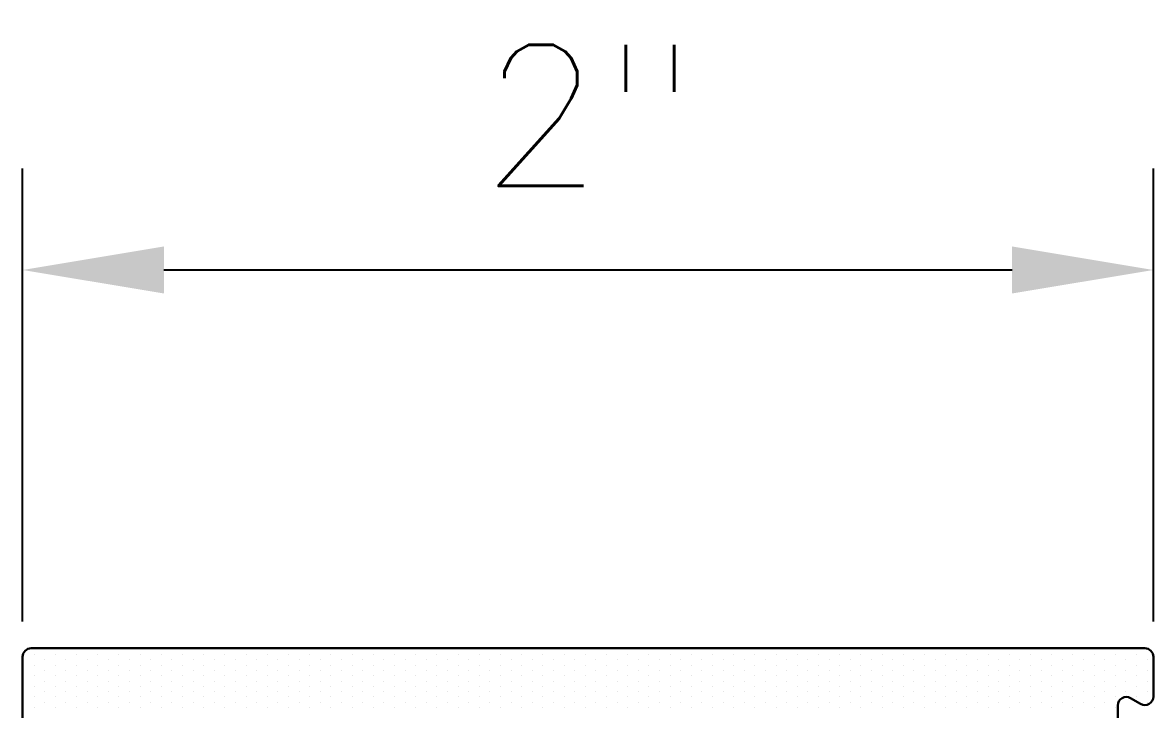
# Model space of a CAD drawing. Header units: inches. Extents: x 3.8 to 36.3, y 0.9 to 43.6.
# Drawn here: x 21.015 to 23.015, y 28.137 to 29.352 of the extents above; entities that cross this region are included whole.
import ezdxf

# ---------------------------------------------------------------- set-up
doc = ezdxf.new("R2010")
doc.units = ezdxf.units.IN
doc.header["$MEASUREMENT"] = 0
for name, color, linetype in [('R-ANNO-DIMS', 3, 'Continuous'), ('R-SWTS-DET1', 1, 'Continuous'), ('R-SWTS-PAT1', 5, 'Continuous')]:
    doc.layers.add(name, color=color, linetype=linetype)
doc.styles.add('SWTSTEXT', font='romans.shx')
doc.dimstyles.new('SWTSARCH', dxfattribs={"dimtxt": 0.25, "dimasz": 0.25, "dimexe": 0.179688, "dimexo": 0.0625, "dimgap": 0.125, "dimtad": 1, "dimtih": 1, "dimtoh": 1, "dimdec": 4, "dimzin": 4, "dimdsep": 46, "dimlunit": 4, "dimtxsty": 'SWTSTEXT', "dimcen": 0.1875, "dimdle": 0.179688, "dimclrd": 256, "dimclre": 256, "dimclrt": 256, "dimadec": 0, "dimazin": 1, "dimtfac": 1, "dimtdec": 4, "dimtofl": 0, "dimtmove": 0, "dimatfit": 3, "dimfxl": 0, "dimfrac": 2, "dimtolj": 1, "dimtzin": 4, "dimlwd": -1, "dimlwe": -1, "dimarcsym": 0})

# ---------------------------------------------------------------- blocks, each defined once
blk = doc.blocks.new('*D5')
at = {"layer": 'Defpoints', "color": 0}
for p in [(23.0148, 28.9143), (21.0149, 28.2297), (23.0148, 28.2297)]:
    blk.add_point(p, dxfattribs=at)
at = {"layer": 'R-ANNO-DIMS'}
for p, q in [((21.0149, 28.2922), (21.0149, 29.094)), ((23.0148, 28.2922), (23.0148, 29.094)), ((21.2649, 28.9143), (22.7648, 28.9143))]:
    blk.add_line(p, q, dxfattribs=at)
for points in [[(21.2649, 28.956), (21.2649, 28.8727), (21.0149, 28.9143)], [(22.7648, 28.956), (22.7648, 28.8727), (23.0148, 28.9143)]]:
    blk.add_solid(points, dxfattribs=at)
at = {"layer": 'R-ANNO-DIMS', "insert": (22.0174, 29.1881), "char_height": 0.25, "attachment_point": 5, "style": 'SWTSTEXT'}
blk.add_mtext('\\A1;2"', dxfattribs=at)

msp = doc.modelspace()

# ---------------------------------------------------------------- linework, layer by layer
at = {"layer": 'R-SWTS-DET1', "lineweight": 30}
for p, q in [((22.99982, 28.24468), (21.02986, 28.24468)), ((21.01486, 28.22968), (21.01486, 26.00968)), ((23.01482, 28.15929), (23.01482, 28.22968)), ((22.95182, 28.07031), (22.95182, 28.1437)), ((22.97432, 28.15669), (22.99232, 28.1463))]:
    msp.add_line(p, q, dxfattribs=at)
for centre, start, end in [((21.02986, 28.22968), 90, 180), ((22.99982, 28.22968), 0, 90), ((22.96682, 28.1437), 60, 180), ((22.99982, 28.15929), 240, 0)]:
    msp.add_arc(centre, 0.015, start, end, dxfattribs=at)
at = {"layer": 'R-SWTS-PAT1'}
for p, q in [((21.05383, 28.24294), (21.05383, 28.24294)), ((21.09133, 28.24294), (21.09133, 28.24294)), ((21.12883, 28.24294), (21.12883, 28.24294)), ((21.16633, 28.24294), (21.16633, 28.24294)), ((21.20383, 28.24294), (21.20383, 28.24294)), ((21.24133, 28.24294), (21.24133, 28.24294)), ((21.27883, 28.24294), (21.27883, 28.24294)), ((21.31633, 28.24294), (21.31633, 28.24294)), ((21.35383, 28.24294), (21.35383, 28.24294)), ((21.39133, 28.24294), (21.39133, 28.24294)), ((21.42883, 28.24294), (21.42883, 28.24294)), ((21.46633, 28.24294), (21.46633, 28.24294)), ((21.50383, 28.24294), (21.50383, 28.24294)), ((21.54133, 28.24294), (21.54133, 28.24294)), ((21.57883, 28.24294), (21.57883, 28.24294)), ((21.61633, 28.24294), (21.61633, 28.24294)), ((21.65383, 28.24294), (21.65383, 28.24294)), ((21.69133, 28.24294), (21.69133, 28.24294)), ((21.72883, 28.24294), (21.72883, 28.24294)), ((21.76633, 28.24294), (21.76633, 28.24294)), ((21.80383, 28.24294), (21.80383, 28.24294)), ((21.84133, 28.24294), (21.84133, 28.24294)), ((21.87883, 28.24294), (21.87883, 28.24294)), ((21.91633, 28.24294), (21.91633, 28.24294)), ((21.95383, 28.24294), (21.95383, 28.24294)), ((21.99133, 28.24294), (21.99133, 28.24294)), ((22.02883, 28.24294), (22.02883, 28.24294)), ((22.06633, 28.24294), (22.06633, 28.24294)), ((22.10383, 28.24294), (22.10383, 28.24294)), ((22.14133, 28.24294), (22.14133, 28.24294)), ((22.17883, 28.24294), (22.17883, 28.24294)), ((22.21633, 28.24294), (22.21633, 28.24294)), ((22.25383, 28.24294), (22.25383, 28.24294)), ((22.29133, 28.24294), (22.29133, 28.24294)), ((22.32883, 28.24294), (22.32883, 28.24294)), ((22.36633, 28.24294), (22.36633, 28.24294)), ((22.40383, 28.24294), (22.40383, 28.24294)), ((22.44133, 28.24294), (22.44133, 28.24294)), ((22.47883, 28.24294), (22.47883, 28.24294)), ((22.51633, 28.24294), (22.51633, 28.24294)), ((22.55383, 28.24294), (22.55383, 28.24294)), ((22.59133, 28.24294), (22.59133, 28.24294)), ((22.62883, 28.24294), (22.62883, 28.24294)), ((22.66633, 28.24294), (22.66633, 28.24294)), ((22.70383, 28.24294), (22.70383, 28.24294)), ((22.74133, 28.24294), (22.74133, 28.24294)), ((22.77883, 28.24294), (22.77883, 28.24294)), ((22.81633, 28.24294), (22.81633, 28.24294)), ((22.85383, 28.24294), (22.85383, 28.24294)), ((22.89133, 28.24294), (22.89133, 28.24294)), ((22.92883, 28.24294), (22.92883, 28.24294)), ((22.96633, 28.24294), (22.96633, 28.24294)), ((23.00383, 28.24294), (23.00383, 28.24294)), ((21.01633, 28.22419), (21.01633, 28.22419)), ((21.03508, 28.23356), (21.03508, 28.23356)), ((21.05383, 28.22419), (21.05383, 28.22419)), ((21.07258, 28.23356), (21.07258, 28.23356)), ((21.09133, 28.22419), (21.09133, 28.22419)), ((21.11008, 28.23356), (21.11008, 28.23356)), ((21.12883, 28.22419), (21.12883, 28.22419)), ((21.14758, 28.23356), (21.14758, 28.23356)), ((21.16633, 28.22419), (21.16633, 28.22419)), ((21.18508, 28.23356), (21.18508, 28.23356)), ((21.20383, 28.22419), (21.20383, 28.22419)), ((21.22258, 28.23356), (21.22258, 28.23356)), ((21.24133, 28.22419), (21.24133, 28.22419)), ((21.26008, 28.23356), (21.26008, 28.23356)), ((21.27883, 28.22419), (21.27883, 28.22419)), ((21.29758, 28.23356), (21.29758, 28.23356)), ((21.31633, 28.22419), (21.31633, 28.22419)), ((21.33508, 28.23356), (21.33508, 28.23356)), ((21.35383, 28.22419), (21.35383, 28.22419)), ((21.37258, 28.23356), (21.37258, 28.23356)), ((21.39133, 28.22419), (21.39133, 28.22419)), ((21.41008, 28.23356), (21.41008, 28.23356)), ((21.42883, 28.22419), (21.42883, 28.22419)), ((21.44758, 28.23356), (21.44758, 28.23356)), ((21.46633, 28.22419), (21.46633, 28.22419)), ((21.48508, 28.23356), (21.48508, 28.23356)), ((21.50383, 28.22419), (21.50383, 28.22419)), ((21.52258, 28.23356), (21.52258, 28.23356)), ((21.54133, 28.22419), (21.54133, 28.22419)), ((21.56008, 28.23356), (21.56008, 28.23356)), ((21.57883, 28.22419), (21.57883, 28.22419)), ((21.59758, 28.23356), (21.59758, 28.23356)), ((21.61633, 28.22419), (21.61633, 28.22419)), ((21.63508, 28.23356), (21.63508, 28.23356)), ((21.65383, 28.22419), (21.65383, 28.22419)), ((21.67258, 28.23356), (21.67258, 28.23356)), ((21.69133, 28.22419), (21.69133, 28.22419)), ((21.71008, 28.23356), (21.71008, 28.23356)), ((21.72883, 28.22419), (21.72883, 28.22419)), ((21.74758, 28.23356), (21.74758, 28.23356)), ((21.76633, 28.22419), (21.76633, 28.22419)), ((21.78508, 28.23356), (21.78508, 28.23356)), ((21.80383, 28.22419), (21.80383, 28.22419)), ((21.82258, 28.23356), (21.82258, 28.23356)), ((21.84133, 28.22419), (21.84133, 28.22419)), ((21.86008, 28.23356), (21.86008, 28.23356)), ((21.87883, 28.22419), (21.87883, 28.22419)), ((21.89758, 28.23356), (21.89758, 28.23356)), ((21.91633, 28.22419), (21.91633, 28.22419)), ((21.93508, 28.23356), (21.93508, 28.23356)), ((21.95383, 28.22419), (21.95383, 28.22419)), ((21.97258, 28.23356), (21.97258, 28.23356)), ((21.99133, 28.22419), (21.99133, 28.22419)), ((22.01008, 28.23356), (22.01008, 28.23356)), ((22.02883, 28.22419), (22.02883, 28.22419)), ((22.04758, 28.23356), (22.04758, 28.23356)), ((22.06633, 28.22419), (22.06633, 28.22419)), ((22.08508, 28.23356), (22.08508, 28.23356)), ((22.10383, 28.22419), (22.10383, 28.22419)), ((22.12258, 28.23356), (22.12258, 28.23356)), ((22.14133, 28.22419), (22.14133, 28.22419)), ((22.16008, 28.23356), (22.16008, 28.23356)), ((22.17883, 28.22419), (22.17883, 28.22419)), ((22.19758, 28.23356), (22.19758, 28.23356)), ((22.21633, 28.22419), (22.21633, 28.22419)), ((22.23508, 28.23356), (22.23508, 28.23356)), ((22.25383, 28.22419), (22.25383, 28.22419)), ((22.27258, 28.23356), (22.27258, 28.23356)), ((22.29133, 28.22419), (22.29133, 28.22419)), ((22.31008, 28.23356), (22.31008, 28.23356)), ((22.32883, 28.22419), (22.32883, 28.22419)), ((22.34758, 28.23356), (22.34758, 28.23356)), ((22.36633, 28.22419), (22.36633, 28.22419)), ((22.38508, 28.23356), (22.38508, 28.23356)), ((22.40383, 28.22419), (22.40383, 28.22419)), ((22.42258, 28.23356), (22.42258, 28.23356)), ((22.44133, 28.22419), (22.44133, 28.22419)), ((22.46008, 28.23356), (22.46008, 28.23356)), ((22.47883, 28.22419), (22.47883, 28.22419)), ((22.49758, 28.23356), (22.49758, 28.23356)), ((22.51633, 28.22419), (22.51633, 28.22419)), ((22.53508, 28.23356), (22.53508, 28.23356)), ((22.55383, 28.22419), (22.55383, 28.22419)), ((22.57258, 28.23356), (22.57258, 28.23356)), ((22.59133, 28.22419), (22.59133, 28.22419)), ((22.61008, 28.23356), (22.61008, 28.23356)), ((22.62883, 28.22419), (22.62883, 28.22419)), ((22.64758, 28.23356), (22.64758, 28.23356)), ((22.66633, 28.22419), (22.66633, 28.22419)), ((22.68508, 28.23356), (22.68508, 28.23356)), ((22.70383, 28.22419), (22.70383, 28.22419)), ((22.72258, 28.23356), (22.72258, 28.23356)), ((22.74133, 28.22419), (22.74133, 28.22419)), ((22.76008, 28.23356), (22.76008, 28.23356)), ((22.77883, 28.22419), (22.77883, 28.22419)), ((22.79758, 28.23356), (22.79758, 28.23356)), ((22.81633, 28.22419), (22.81633, 28.22419)), ((22.83508, 28.23356), (22.83508, 28.23356)), ((22.85383, 28.22419), (22.85383, 28.22419)), ((22.87258, 28.23356), (22.87258, 28.23356)), ((22.89133, 28.22419), (22.89133, 28.22419)), ((22.91008, 28.23356), (22.91008, 28.23356)), ((22.92883, 28.22419), (22.92883, 28.22419)), ((22.94758, 28.23356), (22.94758, 28.23356)), ((22.96633, 28.22419), (22.96633, 28.22419)), ((22.98508, 28.23356), (22.98508, 28.23356)), ((23.00383, 28.22419), (23.00383, 28.22419)), ((21.01633, 28.20544), (21.01633, 28.20544)), ((21.03508, 28.21481), (21.03508, 28.21481)), ((21.05383, 28.20544), (21.05383, 28.20544)), ((21.07258, 28.21481), (21.07258, 28.21481)), ((21.09133, 28.20544), (21.09133, 28.20544)), ((21.11008, 28.21481), (21.11008, 28.21481)), ((21.12883, 28.20544), (21.12883, 28.20544)), ((21.14758, 28.21481), (21.14758, 28.21481)), ((21.16633, 28.20544), (21.16633, 28.20544)), ((21.18508, 28.21481), (21.18508, 28.21481)), ((21.20383, 28.20544), (21.20383, 28.20544)), ((21.22258, 28.21481), (21.22258, 28.21481)), ((21.24133, 28.20544), (21.24133, 28.20544)), ((21.26008, 28.21481), (21.26008, 28.21481)), ((21.27883, 28.20544), (21.27883, 28.20544)), ((21.29758, 28.21481), (21.29758, 28.21481)), ((21.31633, 28.20544), (21.31633, 28.20544)), ((21.33508, 28.21481), (21.33508, 28.21481)), ((21.35383, 28.20544), (21.35383, 28.20544)), ((21.37258, 28.21481), (21.37258, 28.21481)), ((21.39133, 28.20544), (21.39133, 28.20544)), ((21.41008, 28.21481), (21.41008, 28.21481)), ((21.42883, 28.20544), (21.42883, 28.20544)), ((21.44758, 28.21481), (21.44758, 28.21481)), ((21.46633, 28.20544), (21.46633, 28.20544)), ((21.48508, 28.21481), (21.48508, 28.21481)), ((21.50383, 28.20544), (21.50383, 28.20544)), ((21.52258, 28.21481), (21.52258, 28.21481)), ((21.54133, 28.20544), (21.54133, 28.20544)), ((21.56008, 28.21481), (21.56008, 28.21481)), ((21.57883, 28.20544), (21.57883, 28.20544)), ((21.59758, 28.21481), (21.59758, 28.21481)), ((21.61633, 28.20544), (21.61633, 28.20544)), ((21.63508, 28.21481), (21.63508, 28.21481)), ((21.65383, 28.20544), (21.65383, 28.20544)), ((21.67258, 28.21481), (21.67258, 28.21481)), ((21.69133, 28.20544), (21.69133, 28.20544)), ((21.71008, 28.21481), (21.71008, 28.21481)), ((21.72883, 28.20544), (21.72883, 28.20544)), ((21.74758, 28.21481), (21.74758, 28.21481)), ((21.76633, 28.20544), (21.76633, 28.20544)), ((21.78508, 28.21481), (21.78508, 28.21481)), ((21.80383, 28.20544), (21.80383, 28.20544)), ((21.82258, 28.21481), (21.82258, 28.21481)), ((21.84133, 28.20544), (21.84133, 28.20544)), ((21.86008, 28.21481), (21.86008, 28.21481)), ((21.87883, 28.20544), (21.87883, 28.20544)), ((21.89758, 28.21481), (21.89758, 28.21481)), ((21.91633, 28.20544), (21.91633, 28.20544)), ((21.93508, 28.21481), (21.93508, 28.21481)), ((21.95383, 28.20544), (21.95383, 28.20544)), ((21.97258, 28.21481), (21.97258, 28.21481)), ((21.99133, 28.20544), (21.99133, 28.20544)), ((22.01008, 28.21481), (22.01008, 28.21481)), ((22.02883, 28.20544), (22.02883, 28.20544)), ((22.04758, 28.21481), (22.04758, 28.21481)), ((22.06633, 28.20544), (22.06633, 28.20544)), ((22.08508, 28.21481), (22.08508, 28.21481)), ((22.10383, 28.20544), (22.10383, 28.20544)), ((22.12258, 28.21481), (22.12258, 28.21481)), ((22.14133, 28.20544), (22.14133, 28.20544)), ((22.16008, 28.21481), (22.16008, 28.21481)), ((22.17883, 28.20544), (22.17883, 28.20544)), ((22.19758, 28.21481), (22.19758, 28.21481)), ((22.21633, 28.20544), (22.21633, 28.20544)), ((22.23508, 28.21481), (22.23508, 28.21481)), ((22.25383, 28.20544), (22.25383, 28.20544)), ((22.27258, 28.21481), (22.27258, 28.21481)), ((22.29133, 28.20544), (22.29133, 28.20544)), ((22.31008, 28.21481), (22.31008, 28.21481)), ((22.32883, 28.20544), (22.32883, 28.20544)), ((22.34758, 28.21481), (22.34758, 28.21481)), ((22.36633, 28.20544), (22.36633, 28.20544)), ((22.38508, 28.21481), (22.38508, 28.21481)), ((22.40383, 28.20544), (22.40383, 28.20544)), ((22.42258, 28.21481), (22.42258, 28.21481)), ((22.44133, 28.20544), (22.44133, 28.20544)), ((22.46008, 28.21481), (22.46008, 28.21481)), ((22.47883, 28.20544), (22.47883, 28.20544)), ((22.49758, 28.21481), (22.49758, 28.21481)), ((22.51633, 28.20544), (22.51633, 28.20544)), ((22.53508, 28.21481), (22.53508, 28.21481)), ((22.55383, 28.20544), (22.55383, 28.20544)), ((22.57258, 28.21481), (22.57258, 28.21481)), ((22.59133, 28.20544), (22.59133, 28.20544)), ((22.61008, 28.21481), (22.61008, 28.21481)), ((22.62883, 28.20544), (22.62883, 28.20544)), ((22.64758, 28.21481), (22.64758, 28.21481)), ((22.66633, 28.20544), (22.66633, 28.20544)), ((22.68508, 28.21481), (22.68508, 28.21481)), ((22.70383, 28.20544), (22.70383, 28.20544)), ((22.72258, 28.21481), (22.72258, 28.21481)), ((22.74133, 28.20544), (22.74133, 28.20544)), ((22.76008, 28.21481), (22.76008, 28.21481)), ((22.77883, 28.20544), (22.77883, 28.20544)), ((22.79758, 28.21481), (22.79758, 28.21481)), ((22.81633, 28.20544), (22.81633, 28.20544)), ((22.83508, 28.21481), (22.83508, 28.21481)), ((22.85383, 28.20544), (22.85383, 28.20544)), ((22.87258, 28.21481), (22.87258, 28.21481)), ((22.89133, 28.20544), (22.89133, 28.20544)), ((22.91008, 28.21481), (22.91008, 28.21481)), ((22.92883, 28.20544), (22.92883, 28.20544)), ((22.94758, 28.21481), (22.94758, 28.21481)), ((22.96633, 28.20544), (22.96633, 28.20544)), ((22.98508, 28.21481), (22.98508, 28.21481)), ((23.00383, 28.20544), (23.00383, 28.20544)), ((21.01633, 28.18669), (21.01633, 28.18669)), ((21.03508, 28.19606), (21.03508, 28.19606)), ((21.05383, 28.18669), (21.05383, 28.18669)), ((21.07258, 28.19606), (21.07258, 28.19606)), ((21.09133, 28.18669), (21.09133, 28.18669)), ((21.11008, 28.19606), (21.11008, 28.19606)), ((21.12883, 28.18669), (21.12883, 28.18669)), ((21.14758, 28.19606), (21.14758, 28.19606)), ((21.16633, 28.18669), (21.16633, 28.18669)), ((21.18508, 28.19606), (21.18508, 28.19606)), ((21.20383, 28.18669), (21.20383, 28.18669)), ((21.22258, 28.19606), (21.22258, 28.19606)), ((21.24133, 28.18669), (21.24133, 28.18669)), ((21.26008, 28.19606), (21.26008, 28.19606)), ((21.27883, 28.18669), (21.27883, 28.18669)), ((21.29758, 28.19606), (21.29758, 28.19606)), ((21.31633, 28.18669), (21.31633, 28.18669)), ((21.33508, 28.19606), (21.33508, 28.19606)), ((21.35383, 28.18669), (21.35383, 28.18669)), ((21.37258, 28.19606), (21.37258, 28.19606)), ((21.39133, 28.18669), (21.39133, 28.18669)), ((21.41008, 28.19606), (21.41008, 28.19606)), ((21.42883, 28.18669), (21.42883, 28.18669)), ((21.44758, 28.19606), (21.44758, 28.19606)), ((21.46633, 28.18669), (21.46633, 28.18669)), ((21.48508, 28.19606), (21.48508, 28.19606)), ((21.50383, 28.18669), (21.50383, 28.18669)), ((21.52258, 28.19606), (21.52258, 28.19606)), ((21.54133, 28.18669), (21.54133, 28.18669)), ((21.56008, 28.19606), (21.56008, 28.19606)), ((21.57883, 28.18669), (21.57883, 28.18669)), ((21.59758, 28.19606), (21.59758, 28.19606)), ((21.61633, 28.18669), (21.61633, 28.18669)), ((21.63508, 28.19606), (21.63508, 28.19606)), ((21.65383, 28.18669), (21.65383, 28.18669)), ((21.67258, 28.19606), (21.67258, 28.19606)), ((21.69133, 28.18669), (21.69133, 28.18669)), ((21.71008, 28.19606), (21.71008, 28.19606)), ((21.72883, 28.18669), (21.72883, 28.18669)), ((21.74758, 28.19606), (21.74758, 28.19606)), ((21.76633, 28.18669), (21.76633, 28.18669)), ((21.78508, 28.19606), (21.78508, 28.19606)), ((21.80383, 28.18669), (21.80383, 28.18669)), ((21.82258, 28.19606), (21.82258, 28.19606)), ((21.84133, 28.18669), (21.84133, 28.18669)), ((21.86008, 28.19606), (21.86008, 28.19606)), ((21.87883, 28.18669), (21.87883, 28.18669)), ((21.89758, 28.19606), (21.89758, 28.19606)), ((21.91633, 28.18669), (21.91633, 28.18669)), ((21.93508, 28.19606), (21.93508, 28.19606)), ((21.95383, 28.18669), (21.95383, 28.18669)), ((21.97258, 28.19606), (21.97258, 28.19606)), ((21.99133, 28.18669), (21.99133, 28.18669)), ((22.01008, 28.19606), (22.01008, 28.19606)), ((22.02883, 28.18669), (22.02883, 28.18669)), ((22.04758, 28.19606), (22.04758, 28.19606)), ((22.06633, 28.18669), (22.06633, 28.18669)), ((22.08508, 28.19606), (22.08508, 28.19606)), ((22.10383, 28.18669), (22.10383, 28.18669)), ((22.12258, 28.19606), (22.12258, 28.19606)), ((22.14133, 28.18669), (22.14133, 28.18669)), ((22.16008, 28.19606), (22.16008, 28.19606)), ((22.17883, 28.18669), (22.17883, 28.18669)), ((22.19758, 28.19606), (22.19758, 28.19606)), ((22.21633, 28.18669), (22.21633, 28.18669)), ((22.23508, 28.19606), (22.23508, 28.19606)), ((22.25383, 28.18669), (22.25383, 28.18669)), ((22.27258, 28.19606), (22.27258, 28.19606)), ((22.29133, 28.18669), (22.29133, 28.18669)), ((22.31008, 28.19606), (22.31008, 28.19606)), ((22.32883, 28.18669), (22.32883, 28.18669)), ((22.34758, 28.19606), (22.34758, 28.19606)), ((22.36633, 28.18669), (22.36633, 28.18669)), ((22.38508, 28.19606), (22.38508, 28.19606)), ((22.40383, 28.18669), (22.40383, 28.18669)), ((22.42258, 28.19606), (22.42258, 28.19606)), ((22.44133, 28.18669), (22.44133, 28.18669)), ((22.46008, 28.19606), (22.46008, 28.19606)), ((22.47883, 28.18669), (22.47883, 28.18669)), ((22.49758, 28.19606), (22.49758, 28.19606)), ((22.51633, 28.18669), (22.51633, 28.18669)), ((22.53508, 28.19606), (22.53508, 28.19606)), ((22.55383, 28.18669), (22.55383, 28.18669)), ((22.57258, 28.19606), (22.57258, 28.19606)), ((22.59133, 28.18669), (22.59133, 28.18669)), ((22.61008, 28.19606), (22.61008, 28.19606)), ((22.62883, 28.18669), (22.62883, 28.18669)), ((22.64758, 28.19606), (22.64758, 28.19606)), ((22.66633, 28.18669), (22.66633, 28.18669)), ((22.68508, 28.19606), (22.68508, 28.19606)), ((22.70383, 28.18669), (22.70383, 28.18669)), ((22.72258, 28.19606), (22.72258, 28.19606)), ((22.74133, 28.18669), (22.74133, 28.18669)), ((22.76008, 28.19606), (22.76008, 28.19606)), ((22.77883, 28.18669), (22.77883, 28.18669)), ((22.79758, 28.19606), (22.79758, 28.19606)), ((22.81633, 28.18669), (22.81633, 28.18669)), ((22.83508, 28.19606), (22.83508, 28.19606)), ((22.85383, 28.18669), (22.85383, 28.18669)), ((22.87258, 28.19606), (22.87258, 28.19606)), ((22.89133, 28.18669), (22.89133, 28.18669)), ((22.91008, 28.19606), (22.91008, 28.19606)), ((22.92883, 28.18669), (22.92883, 28.18669)), ((22.94758, 28.19606), (22.94758, 28.19606)), ((22.96633, 28.18669), (22.96633, 28.18669)), ((22.98508, 28.19606), (22.98508, 28.19606)), ((23.00383, 28.18669), (23.00383, 28.18669)), ((21.01633, 28.16794), (21.01633, 28.16794)), ((21.03508, 28.17731), (21.03508, 28.17731)), ((21.05383, 28.16794), (21.05383, 28.16794)), ((21.07258, 28.17731), (21.07258, 28.17731)), ((21.09133, 28.16794), (21.09133, 28.16794)), ((21.11008, 28.17731), (21.11008, 28.17731)), ((21.12883, 28.16794), (21.12883, 28.16794)), ((21.14758, 28.17731), (21.14758, 28.17731)), ((21.16633, 28.16794), (21.16633, 28.16794)), ((21.18508, 28.17731), (21.18508, 28.17731)), ((21.20383, 28.16794), (21.20383, 28.16794)), ((21.22258, 28.17731), (21.22258, 28.17731)), ((21.24133, 28.16794), (21.24133, 28.16794)), ((21.26008, 28.17731), (21.26008, 28.17731)), ((21.27883, 28.16794), (21.27883, 28.16794)), ((21.29758, 28.17731), (21.29758, 28.17731)), ((21.31633, 28.16794), (21.31633, 28.16794)), ((21.33508, 28.17731), (21.33508, 28.17731)), ((21.35383, 28.16794), (21.35383, 28.16794)), ((21.37258, 28.17731), (21.37258, 28.17731)), ((21.39133, 28.16794), (21.39133, 28.16794)), ((21.41008, 28.17731), (21.41008, 28.17731)), ((21.42883, 28.16794), (21.42883, 28.16794)), ((21.44758, 28.17731), (21.44758, 28.17731)), ((21.46633, 28.16794), (21.46633, 28.16794)), ((21.48508, 28.17731), (21.48508, 28.17731)), ((21.50383, 28.16794), (21.50383, 28.16794)), ((21.52258, 28.17731), (21.52258, 28.17731)), ((21.54133, 28.16794), (21.54133, 28.16794)), ((21.56008, 28.17731), (21.56008, 28.17731)), ((21.57883, 28.16794), (21.57883, 28.16794)), ((21.59758, 28.17731), (21.59758, 28.17731)), ((21.61633, 28.16794), (21.61633, 28.16794)), ((21.63508, 28.17731), (21.63508, 28.17731)), ((21.65383, 28.16794), (21.65383, 28.16794)), ((21.67258, 28.17731), (21.67258, 28.17731)), ((21.69133, 28.16794), (21.69133, 28.16794)), ((21.71008, 28.17731), (21.71008, 28.17731)), ((21.72883, 28.16794), (21.72883, 28.16794)), ((21.74758, 28.17731), (21.74758, 28.17731)), ((21.76633, 28.16794), (21.76633, 28.16794)), ((21.78508, 28.17731), (21.78508, 28.17731)), ((21.80383, 28.16794), (21.80383, 28.16794)), ((21.82258, 28.17731), (21.82258, 28.17731)), ((21.84133, 28.16794), (21.84133, 28.16794)), ((21.86008, 28.17731), (21.86008, 28.17731)), ((21.87883, 28.16794), (21.87883, 28.16794)), ((21.89758, 28.17731), (21.89758, 28.17731)), ((21.91633, 28.16794), (21.91633, 28.16794)), ((21.93508, 28.17731), (21.93508, 28.17731)), ((21.95383, 28.16794), (21.95383, 28.16794)), ((21.97258, 28.17731), (21.97258, 28.17731)), ((21.99133, 28.16794), (21.99133, 28.16794)), ((22.01008, 28.17731), (22.01008, 28.17731)), ((22.02883, 28.16794), (22.02883, 28.16794)), ((22.04758, 28.17731), (22.04758, 28.17731)), ((22.06633, 28.16794), (22.06633, 28.16794)), ((22.08508, 28.17731), (22.08508, 28.17731)), ((22.10383, 28.16794), (22.10383, 28.16794)), ((22.12258, 28.17731), (22.12258, 28.17731)), ((22.14133, 28.16794), (22.14133, 28.16794)), ((22.16008, 28.17731), (22.16008, 28.17731)), ((22.17883, 28.16794), (22.17883, 28.16794)), ((22.19758, 28.17731), (22.19758, 28.17731)), ((22.21633, 28.16794), (22.21633, 28.16794)), ((22.23508, 28.17731), (22.23508, 28.17731)), ((22.25383, 28.16794), (22.25383, 28.16794)), ((22.27258, 28.17731), (22.27258, 28.17731)), ((22.29133, 28.16794), (22.29133, 28.16794)), ((22.31008, 28.17731), (22.31008, 28.17731)), ((22.32883, 28.16794), (22.32883, 28.16794)), ((22.34758, 28.17731), (22.34758, 28.17731)), ((22.36633, 28.16794), (22.36633, 28.16794)), ((22.38508, 28.17731), (22.38508, 28.17731)), ((22.40383, 28.16794), (22.40383, 28.16794)), ((22.42258, 28.17731), (22.42258, 28.17731)), ((22.44133, 28.16794), (22.44133, 28.16794)), ((22.46008, 28.17731), (22.46008, 28.17731)), ((22.47883, 28.16794), (22.47883, 28.16794)), ((22.49758, 28.17731), (22.49758, 28.17731)), ((22.51633, 28.16794), (22.51633, 28.16794)), ((22.53508, 28.17731), (22.53508, 28.17731)), ((22.55383, 28.16794), (22.55383, 28.16794)), ((22.57258, 28.17731), (22.57258, 28.17731)), ((22.59133, 28.16794), (22.59133, 28.16794)), ((22.61008, 28.17731), (22.61008, 28.17731)), ((22.62883, 28.16794), (22.62883, 28.16794)), ((22.64758, 28.17731), (22.64758, 28.17731)), ((22.66633, 28.16794), (22.66633, 28.16794)), ((22.68508, 28.17731), (22.68508, 28.17731)), ((22.70383, 28.16794), (22.70383, 28.16794)), ((22.72258, 28.17731), (22.72258, 28.17731)), ((22.74133, 28.16794), (22.74133, 28.16794)), ((22.76008, 28.17731), (22.76008, 28.17731)), ((22.77883, 28.16794), (22.77883, 28.16794)), ((22.79758, 28.17731), (22.79758, 28.17731)), ((22.81633, 28.16794), (22.81633, 28.16794)), ((22.83508, 28.17731), (22.83508, 28.17731)), ((22.85383, 28.16794), (22.85383, 28.16794)), ((22.87258, 28.17731), (22.87258, 28.17731)), ((22.89133, 28.16794), (22.89133, 28.16794)), ((22.91008, 28.17731), (22.91008, 28.17731)), ((22.92883, 28.16794), (22.92883, 28.16794)), ((22.94758, 28.17731), (22.94758, 28.17731)), ((22.96633, 28.16794), (22.96633, 28.16794)), ((22.98508, 28.17731), (22.98508, 28.17731)), ((23.00383, 28.16794), (23.00383, 28.16794)), ((21.01633, 28.14919), (21.01633, 28.14919)), ((21.03508, 28.15856), (21.03508, 28.15856)), ((21.03508, 28.13981), (21.03508, 28.13981)), ((21.05383, 28.14919), (21.05383, 28.14919)), ((21.07258, 28.15856), (21.07258, 28.15856)), ((21.07258, 28.13981), (21.07258, 28.13981)), ((21.09133, 28.14919), (21.09133, 28.14919)), ((21.11008, 28.15856), (21.11008, 28.15856)), ((21.11008, 28.13981), (21.11008, 28.13981)), ((21.12883, 28.14919), (21.12883, 28.14919)), ((21.14758, 28.15856), (21.14758, 28.15856)), ((21.14758, 28.13981), (21.14758, 28.13981)), ((21.16633, 28.14919), (21.16633, 28.14919)), ((21.18508, 28.15856), (21.18508, 28.15856)), ((21.18508, 28.13981), (21.18508, 28.13981)), ((21.20383, 28.14919), (21.20383, 28.14919)), ((21.22258, 28.15856), (21.22258, 28.15856)), ((21.22258, 28.13981), (21.22258, 28.13981)), ((21.24133, 28.14919), (21.24133, 28.14919)), ((21.26008, 28.15856), (21.26008, 28.15856)), ((21.26008, 28.13981), (21.26008, 28.13981)), ((21.27883, 28.14919), (21.27883, 28.14919)), ((21.29758, 28.15856), (21.29758, 28.15856)), ((21.29758, 28.13981), (21.29758, 28.13981)), ((21.31633, 28.14919), (21.31633, 28.14919)), ((21.33508, 28.15856), (21.33508, 28.15856)), ((21.33508, 28.13981), (21.33508, 28.13981)), ((21.35383, 28.14919), (21.35383, 28.14919)), ((21.37258, 28.15856), (21.37258, 28.15856)), ((21.37258, 28.13981), (21.37258, 28.13981)), ((21.39133, 28.14919), (21.39133, 28.14919)), ((21.41008, 28.15856), (21.41008, 28.15856)), ((21.41008, 28.13981), (21.41008, 28.13981)), ((21.42883, 28.14919), (21.42883, 28.14919)), ((21.44758, 28.15856), (21.44758, 28.15856)), ((21.44758, 28.13981), (21.44758, 28.13981)), ((21.46633, 28.14919), (21.46633, 28.14919)), ((21.48508, 28.15856), (21.48508, 28.15856)), ((21.48508, 28.13981), (21.48508, 28.13981)), ((21.50383, 28.14919), (21.50383, 28.14919)), ((21.52258, 28.15856), (21.52258, 28.15856)), ((21.52258, 28.13981), (21.52258, 28.13981)), ((21.54133, 28.14919), (21.54133, 28.14919)), ((21.56008, 28.15856), (21.56008, 28.15856)), ((21.56008, 28.13981), (21.56008, 28.13981)), ((21.57883, 28.14919), (21.57883, 28.14919)), ((21.59758, 28.15856), (21.59758, 28.15856)), ((21.59758, 28.13981), (21.59758, 28.13981)), ((21.61633, 28.14919), (21.61633, 28.14919)), ((21.63508, 28.15856), (21.63508, 28.15856)), ((21.63508, 28.13981), (21.63508, 28.13981)), ((21.65383, 28.14919), (21.65383, 28.14919)), ((21.67258, 28.15856), (21.67258, 28.15856)), ((21.67258, 28.13981), (21.67258, 28.13981)), ((21.69133, 28.14919), (21.69133, 28.14919)), ((21.71008, 28.15856), (21.71008, 28.15856)), ((21.71008, 28.13981), (21.71008, 28.13981)), ((21.72883, 28.14919), (21.72883, 28.14919)), ((21.74758, 28.15856), (21.74758, 28.15856)), ((21.74758, 28.13981), (21.74758, 28.13981)), ((21.76633, 28.14919), (21.76633, 28.14919)), ((21.78508, 28.15856), (21.78508, 28.15856)), ((21.78508, 28.13981), (21.78508, 28.13981)), ((21.80383, 28.14919), (21.80383, 28.14919)), ((21.82258, 28.15856), (21.82258, 28.15856)), ((21.82258, 28.13981), (21.82258, 28.13981)), ((21.84133, 28.14919), (21.84133, 28.14919)), ((21.86008, 28.15856), (21.86008, 28.15856)), ((21.86008, 28.13981), (21.86008, 28.13981)), ((21.87883, 28.14919), (21.87883, 28.14919)), ((21.89758, 28.15856), (21.89758, 28.15856)), ((21.89758, 28.13981), (21.89758, 28.13981)), ((21.91633, 28.14919), (21.91633, 28.14919)), ((21.93508, 28.15856), (21.93508, 28.15856)), ((21.93508, 28.13981), (21.93508, 28.13981)), ((21.95383, 28.14919), (21.95383, 28.14919)), ((21.97258, 28.15856), (21.97258, 28.15856)), ((21.97258, 28.13981), (21.97258, 28.13981)), ((21.99133, 28.14919), (21.99133, 28.14919)), ((22.01008, 28.15856), (22.01008, 28.15856)), ((22.01008, 28.13981), (22.01008, 28.13981)), ((22.02883, 28.14919), (22.02883, 28.14919)), ((22.04758, 28.15856), (22.04758, 28.15856)), ((22.04758, 28.13981), (22.04758, 28.13981)), ((22.06633, 28.14919), (22.06633, 28.14919)), ((22.08508, 28.15856), (22.08508, 28.15856)), ((22.08508, 28.13981), (22.08508, 28.13981)), ((22.10383, 28.14919), (22.10383, 28.14919)), ((22.12258, 28.15856), (22.12258, 28.15856)), ((22.12258, 28.13981), (22.12258, 28.13981)), ((22.14133, 28.14919), (22.14133, 28.14919)), ((22.16008, 28.15856), (22.16008, 28.15856)), ((22.16008, 28.13981), (22.16008, 28.13981)), ((22.17883, 28.14919), (22.17883, 28.14919)), ((22.19758, 28.15856), (22.19758, 28.15856)), ((22.19758, 28.13981), (22.19758, 28.13981)), ((22.21633, 28.14919), (22.21633, 28.14919)), ((22.23508, 28.15856), (22.23508, 28.15856)), ((22.23508, 28.13981), (22.23508, 28.13981)), ((22.25383, 28.14919), (22.25383, 28.14919)), ((22.27258, 28.15856), (22.27258, 28.15856)), ((22.27258, 28.13981), (22.27258, 28.13981)), ((22.29133, 28.14919), (22.29133, 28.14919)), ((22.31008, 28.15856), (22.31008, 28.15856)), ((22.31008, 28.13981), (22.31008, 28.13981)), ((22.32883, 28.14919), (22.32883, 28.14919)), ((22.34758, 28.15856), (22.34758, 28.15856)), ((22.34758, 28.13981), (22.34758, 28.13981)), ((22.36633, 28.14919), (22.36633, 28.14919)), ((22.38508, 28.15856), (22.38508, 28.15856)), ((22.38508, 28.13981), (22.38508, 28.13981)), ((22.40383, 28.14919), (22.40383, 28.14919)), ((22.42258, 28.15856), (22.42258, 28.15856)), ((22.42258, 28.13981), (22.42258, 28.13981)), ((22.44133, 28.14919), (22.44133, 28.14919)), ((22.46008, 28.15856), (22.46008, 28.15856)), ((22.46008, 28.13981), (22.46008, 28.13981)), ((22.47883, 28.14919), (22.47883, 28.14919)), ((22.49758, 28.15856), (22.49758, 28.15856)), ((22.49758, 28.13981), (22.49758, 28.13981)), ((22.51633, 28.14919), (22.51633, 28.14919)), ((22.53508, 28.15856), (22.53508, 28.15856)), ((22.53508, 28.13981), (22.53508, 28.13981)), ((22.55383, 28.14919), (22.55383, 28.14919)), ((22.57258, 28.15856), (22.57258, 28.15856)), ((22.57258, 28.13981), (22.57258, 28.13981)), ((22.59133, 28.14919), (22.59133, 28.14919)), ((22.61008, 28.15856), (22.61008, 28.15856)), ((22.61008, 28.13981), (22.61008, 28.13981)), ((22.62883, 28.14919), (22.62883, 28.14919)), ((22.64758, 28.15856), (22.64758, 28.15856)), ((22.64758, 28.13981), (22.64758, 28.13981)), ((22.66633, 28.14919), (22.66633, 28.14919)), ((22.68508, 28.15856), (22.68508, 28.15856)), ((22.68508, 28.13981), (22.68508, 28.13981)), ((22.70383, 28.14919), (22.70383, 28.14919)), ((22.72258, 28.15856), (22.72258, 28.15856)), ((22.72258, 28.13981), (22.72258, 28.13981)), ((22.74133, 28.14919), (22.74133, 28.14919)), ((22.76008, 28.15856), (22.76008, 28.15856)), ((22.76008, 28.13981), (22.76008, 28.13981)), ((22.77883, 28.14919), (22.77883, 28.14919)), ((22.79758, 28.15856), (22.79758, 28.15856)), ((22.79758, 28.13981), (22.79758, 28.13981)), ((22.81633, 28.14919), (22.81633, 28.14919)), ((22.83508, 28.15856), (22.83508, 28.15856)), ((22.83508, 28.13981), (22.83508, 28.13981)), ((22.85383, 28.14919), (22.85383, 28.14919)), ((22.87258, 28.15856), (22.87258, 28.15856)), ((22.87258, 28.13981), (22.87258, 28.13981)), ((22.89133, 28.14919), (22.89133, 28.14919)), ((22.91008, 28.15856), (22.91008, 28.15856)), ((22.91008, 28.13981), (22.91008, 28.13981)), ((22.92883, 28.14919), (22.92883, 28.14919)), ((22.94758, 28.15856), (22.94758, 28.15856)), ((22.94758, 28.13981), (22.94758, 28.13981)), ((22.98508, 28.15856), (22.98508, 28.15856)), ((23.00383, 28.14919), (23.00383, 28.14919))]:
    msp.add_line(p, q, dxfattribs=at)

# ---------------------------------------------------------------- dimensions: what is measured, and where the dimension line sits
at = {"layer": 'R-ANNO-DIMS'}
dim = msp.add_linear_dim(base=(23.01482, 28.91432), p1=(21.01486, 28.22968), p2=(23.01482, 28.22968), dimstyle='SWTSARCH', dxfattribs=at)
dim.commit()
dim.dimension.update_dxf_attribs({"geometry": '*D5', "text_midpoint": (22.01744, 28.91432), "dimtype": 160})

doc.saveas('drawing.dxf')
